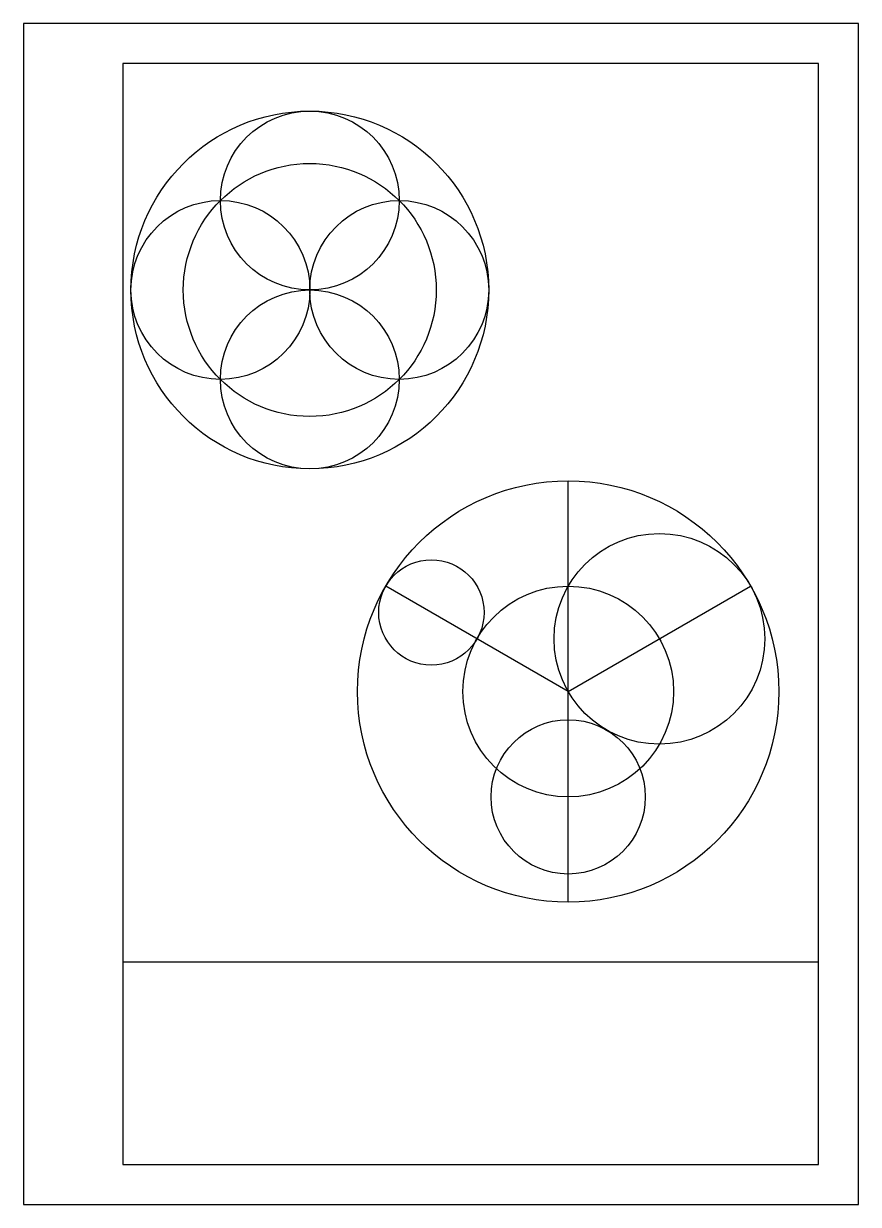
# Model space of a CAD drawing. Header units: millimetres. Extents: x 0 to 210, y 0 to 297.
import ezdxf

# ---------------------------------------------------------------- set-up
doc = ezdxf.new("R2010")
doc.units = ezdxf.units.MM

msp = doc.modelspace()

# ---------------------------------------------------------------- linework, layer by layer
for p, q in [((210, 297), (0, 297)), ((0, 297), (0, 0)), ((210, 0), (210, 297)), ((200, 287), (25, 287)), ((25, 287), (25, 10)), ((200, 10), (200, 287)), ((137, 76), (137, 182)), ((137, 129), (91.1, 155.5)), ((137, 129), (182.9, 155.5)), ((25, 61), (200, 61)), ((25, 10), (200, 10)), ((0, 0), (210, 0)), ((0, 0), (210, 0))]:
    msp.add_line(p, q)
for centre, radius in [((72, 230), 45), ((72, 252.5), 22.5), ((72, 230), 31.82), ((49.5, 230), 22.5), ((94.5, 230), 22.5), ((72, 207.5), 22.5), ((137, 129), 53), ((159.95, 142.25), 26.5), ((102.58, 148.88), 13.25), ((137, 129), 26.5), ((137, 102.5), 19.4)]:
    msp.add_circle(centre, radius)

doc.saveas('drawing.dxf')
